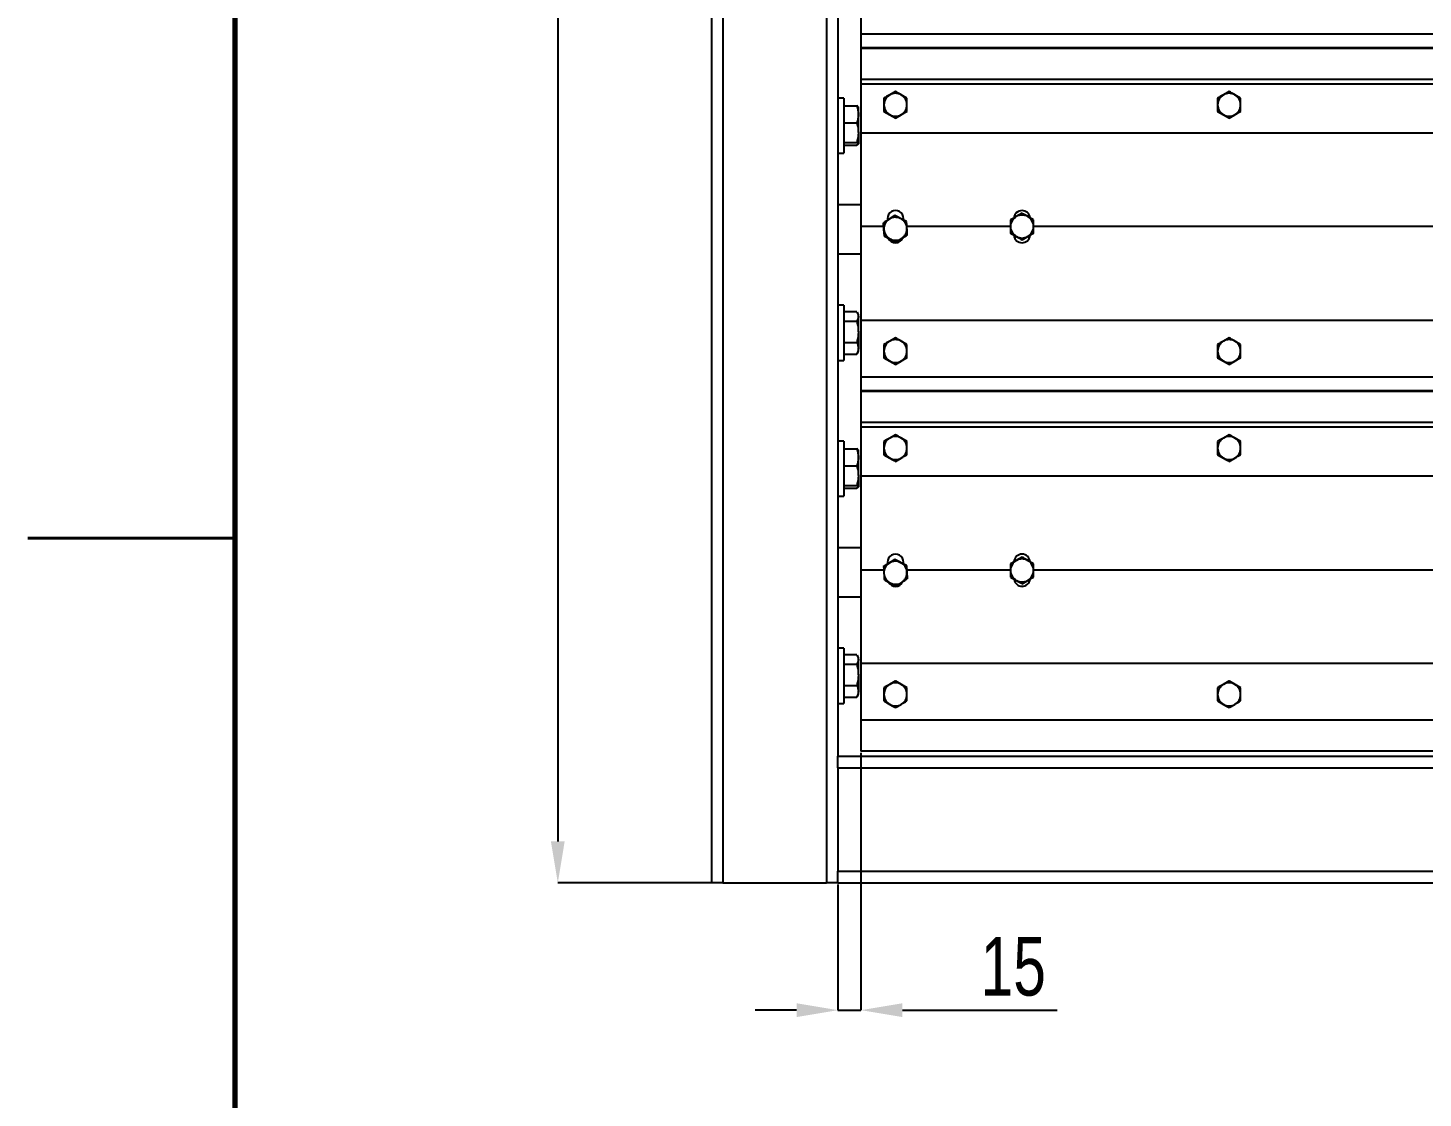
# Model space of a CAD drawing. Header units: millimetres. Extents: x -361 to 14022, y -1822 to 1455.
# Drawn here: x 3731.3 to 3781.8, y 807.1 to 845.8 of the extents above; entities that cross this region are included whole.
import ezdxf

# ---------------------------------------------------------------- set-up
doc = ezdxf.new("R2010")
doc.units = ezdxf.units.MM
doc.styles.add('SLDTEXTSTYLE0', font='TXT', dxfattribs={"width": 0.75})
doc.dimstyles.new('SLDDIMSTYLE0', dxfattribs={"dimtxt": 2.116667, "dimasz": 1.5, "dimexe": 0, "dimexo": 0.0625, "dimgap": 0.529167, "dimtad": 1, "dimdec": 1, "dimlfac": 12, "dimrnd": 1e-09, "dimzin": 4, "dimdsep": 46, "dimtxsty": 'SLDTEXTSTYLE0', "dimsah": 1, "dimcen": 0.09, "dimadec": 0, "dimazin": 1, "dimtfac": 1, "dimtdec": 1, "dimtofl": 0, "dimtmove": 0, "dimatfit": 3, "dimfxl": 1, "dimfrac": 2, "dimtolj": 1, "dimtzin": 12, "dimarcsym": 0})
doc.dimstyles.new('SLDDIMSTYLE1', dxfattribs={"dimtxt": 2.116667, "dimasz": 1.5, "dimexe": 0, "dimexo": 0.0625, "dimgap": 0.529167, "dimtad": 1, "dimdec": 1, "dimlfac": 12, "dimrnd": 1e-09, "dimzin": 4, "dimdsep": 46, "dimtxsty": 'SLDTEXTSTYLE0', "dimsah": 1, "dimcen": 0.09, "dimadec": 0, "dimazin": 1, "dimtfac": 1, "dimtdec": 1, "dimtmove": 0, "dimatfit": 0, "dimfxl": 1, "dimfrac": 2, "dimtolj": 1, "dimtzin": 12, "dimarcsym": 0})

# ---------------------------------------------------------------- blocks, each defined once
blk = doc.blocks.new('*D21')
at = {"color": 0, "linetype": 'Continuous', "lineweight": -2, "transparency": 16777216}
for p, q in [((3760.528, 949.057), (3750.446, 949.057)), ((3750.446, 947.557), (3750.446, 816.39)), ((3756.361, 814.89), (3750.446, 814.89))]:
    blk.add_line(p, q, dxfattribs=at)
at = {"color": 0, "linetype": 'Continuous', "transparency": 16777216}
for points in [[(3750.196, 947.557), (3750.696, 947.557), (3750.446, 949.057)], [(3750.196, 816.39), (3750.696, 816.39), (3750.446, 814.89)]]:
    blk.add_solid(points, dxfattribs=at)
at = {"layer": 'Defpoints', "color": 0, "linetype": 'Continuous', "transparency": 16777216}
for p in [(3760.591, 949.057), (3750.446, 814.89), (3756.424, 814.89)]:
    blk.add_point(p, dxfattribs=at)
at = {"color": 0, "linetype": 'Continuous', "lineweight": 18, "transparency": 16777216, "insert": (3747.8, 892.975), "char_height": 2.1167, "attachment_point": 2, "rotation": 90, "style": 'SLDTEXTSTYLE0'}
blk.add_mtext('\\A1;1710', dxfattribs=at)
blk = doc.blocks.new('*D23')
at = {"color": 0, "linetype": 'Continuous', "lineweight": -2, "transparency": 16777216}
for p, q in [((3761.424, 819.591), (3761.424, 810.279)), ((3760.591, 814.828), (3760.591, 810.279)), ((3759.091, 810.279), (3757.591, 810.279)), ((3760.591, 810.279), (3761.424, 810.279)), ((3762.924, 810.279), (3768.527, 810.279))]:
    blk.add_line(p, q, dxfattribs=at)
at = {"color": 0, "linetype": 'Continuous', "transparency": 16777216}
for points in [[(3759.091, 810.529), (3759.091, 810.029), (3760.591, 810.279)], [(3762.924, 810.529), (3762.924, 810.029), (3761.424, 810.279)]]:
    blk.add_solid(points, dxfattribs=at)
at = {"layer": 'Defpoints', "color": 0, "linetype": 'Continuous', "transparency": 16777216}
for p in [(3761.424, 819.654), (3760.591, 814.89), (3761.424, 810.279)]:
    blk.add_point(p, dxfattribs=at)
at = {"color": 0, "linetype": 'Continuous', "lineweight": 18, "transparency": 16777216, "insert": (3766.94, 812.924), "char_height": 2.1167, "attachment_point": 2, "style": 'SLDTEXTSTYLE0'}
blk.add_mtext('\\A1;15', dxfattribs=at)

msp = doc.modelspace()

# ---------------------------------------------------------------- linework, layer by layer
at = {"color": 7, "linetype": 'Continuous', "lineweight": 70}
msp.add_line((3738.757859, 688.859801), (3738.757859, 965.859801), dxfattribs=at)
at = {"color": 7, "linetype": 'Continuous', "lineweight": 25}
for p, q in [((3756.007188, 949.056984), (3756.007188, 814.890317)), ((3756.423854, 949.056984), (3756.423854, 814.890317)), ((3760.173854, 949.056984), (3760.173854, 814.890317)), ((3760.590521, 944.473651), (3760.590521, 819.473651)), ((3761.423854, 847.656444), (3761.423854, 845.609699)), ((3884.757188, 845.609699), (3761.423854, 845.609699)), ((3761.423854, 845.609699), (3761.423854, 845.117149)), ((3884.757188, 845.117149), (3761.423854, 845.117149)), ((3761.423854, 845.117149), (3761.423854, 845.09568)), ((3884.757188, 845.09568), (3761.423854, 845.09568)), ((3761.423854, 845.09568), (3761.423854, 843.965712)), ((3884.757188, 843.965712), (3761.423854, 843.965712)), ((3761.423854, 843.965712), (3761.423854, 843.799914)), ((3884.757188, 843.799914), (3761.423854, 843.799914)), ((3761.423854, 843.799914), (3761.423854, 842.0254)), ((3760.798854, 843.299334), (3760.590521, 843.299334)), ((3760.798854, 843.299334), (3760.798854, 841.917485)), ((3762.673854, 843.534107), (3762.465521, 843.414216)), ((3763.090521, 843.293558), (3762.882188, 843.414216)), ((3774.757188, 843.534107), (3774.548854, 843.414216)), ((3775.173854, 843.293558), (3774.965521, 843.414216)), ((3760.798854, 843.010802), (3761.272644, 843.010802)), ((3761.332188, 842.705652), (3761.332188, 842.966)), ((3762.257188, 842.812458), (3762.465521, 842.692567)), ((3762.465521, 842.689559), (3762.257188, 842.809834)), ((3763.090521, 842.809834), (3762.882188, 842.689559)), ((3774.340521, 842.812458), (3774.548854, 842.692567)), ((3774.548854, 842.689559), (3774.340521, 842.809834)), ((3775.173854, 842.809834), (3774.965521, 842.689559)), ((3760.798854, 842.400502), (3761.272644, 842.400502)), ((3761.332188, 842.044768), (3761.332188, 842.705652)), ((3762.673854, 842.569284), (3762.465521, 842.689559)), ((3762.673854, 842.571908), (3762.882188, 842.692567)), ((3762.882188, 842.689559), (3762.673854, 842.569284)), ((3762.673854, 842.569284), (3762.673854, 842.571908)), ((3774.757188, 842.569284), (3774.548854, 842.689559)), ((3774.757188, 842.571908), (3774.965521, 842.692567)), ((3774.965521, 842.689559), (3774.757188, 842.569284)), ((3774.757188, 842.569284), (3774.757188, 842.571908)), ((3760.798854, 841.917485), (3760.798854, 841.299334)), ((3761.332188, 842.044768), (3761.332188, 841.638449)), ((3884.757188, 842.0254), (3761.423854, 842.0254)), ((3761.423854, 842.0254), (3761.423854, 838.642894)), ((3760.590521, 841.299334), (3760.798854, 841.299334)), ((3760.798854, 841.689033), (3761.272644, 841.689033)), ((3760.798854, 841.587865), (3761.272644, 841.587865)), ((3761.423854, 839.436834), (3760.590521, 839.436834)), ((3762.244538, 838.777356), (3762.244538, 838.780302)), ((3762.257824, 838.537173), (3762.244538, 838.777356)), ((3762.382188, 838.93374), (3762.382188, 838.870537)), ((3762.647283, 839.043495), (3762.44591, 838.912283)), ((3763.076599, 838.826323), (3762.861941, 838.935293)), ((3762.965521, 838.882711), (3762.965521, 838.93374)), ((3767.257188, 839.127559), (3767.048854, 839.007667)), ((3767.673854, 838.887009), (3767.465521, 839.007667)), ((3762.251976, 838.642894), (3761.423854, 838.642894)), ((3761.423854, 838.642894), (3761.423854, 835.241645)), ((3762.27111, 838.29699), (3762.257824, 838.537173)), ((3762.27111, 838.29699), (3762.27111, 838.299937)), ((3762.27111, 838.299937), (3762.485768, 838.191734)), ((3762.485768, 838.188404), (3762.27111, 838.29699)), ((3762.501888, 838.18025), (3762.469994, 838.196384)), ((3762.700426, 838.079818), (3762.485768, 838.188404)), ((3762.700426, 838.082765), (3762.901799, 838.214745)), ((3762.901799, 838.211415), (3762.700426, 838.079818)), ((3763.103171, 838.343012), (3762.901799, 838.211415)), ((3766.840521, 838.642894), (3763.086766, 838.642894)), ((3763.103171, 838.343012), (3763.103171, 838.345958)), ((3766.840521, 838.405909), (3767.048854, 838.286018)), ((3767.048854, 838.282688), (3766.840521, 838.402963)), ((3767.257188, 838.162413), (3767.048854, 838.282688)), ((3767.257188, 838.165359), (3767.465521, 838.286018)), ((3767.465521, 838.282688), (3767.257188, 838.162413)), ((3767.673854, 838.402963), (3767.465521, 838.282688)), ((3789.340521, 838.642894), (3767.673854, 838.642894)), ((3762.700426, 838.079818), (3762.700426, 838.082765)), ((3767.257188, 838.162413), (3767.257188, 838.165359)), ((3760.590521, 837.661834), (3761.423854, 837.661834)), ((3760.798854, 835.799334), (3760.590521, 835.799334)), ((3760.798854, 835.799334), (3760.798854, 834.417485)), ((3760.798854, 835.568145), (3761.272644, 835.568145)), ((3760.798854, 835.217531), (3761.272644, 835.217531)), ((3761.332188, 835.466001), (3761.28421, 835.549101)), ((3761.332188, 835.392838), (3761.332188, 835.466001)), ((3761.332188, 834.833126), (3761.332188, 835.392838)), ((3884.757188, 835.241645), (3761.423854, 835.241645)), ((3761.423854, 835.241645), (3761.423854, 833.194816)), ((3761.332188, 834.833126), (3761.332188, 834.239622)), ((3760.798854, 834.44872), (3761.272644, 834.44872)), ((3760.798854, 834.417485), (3760.798854, 833.799334)), ((3761.28421, 834.049566), (3761.332188, 834.132667)), ((3761.332188, 834.132667), (3761.332188, 834.239622)), ((3762.673854, 834.617915), (3762.465521, 834.498024)), ((3763.090521, 834.377365), (3762.882188, 834.498024)), ((3774.757188, 834.617915), (3774.548854, 834.498024)), ((3775.173854, 834.377365), (3774.965521, 834.498024)), ((3760.590521, 833.799334), (3760.798854, 833.799334)), ((3760.798854, 834.030523), (3761.272644, 834.030523)), ((3761.272644, 834.030523), (3761.28267, 834.050456)), ((3762.257188, 833.896265), (3762.465521, 833.776374)), ((3762.465521, 833.773366), (3762.257188, 833.893641)), ((3762.673854, 833.653092), (3762.465521, 833.773366)), ((3762.673854, 833.655716), (3762.882188, 833.776374)), ((3762.882188, 833.773366), (3762.673854, 833.653092)), ((3762.673854, 833.653092), (3762.673854, 833.655716)), ((3763.090521, 833.893641), (3762.882188, 833.773366)), ((3774.340521, 833.896265), (3774.548854, 833.776374)), ((3774.548854, 833.773366), (3774.340521, 833.893641)), ((3774.757188, 833.653092), (3774.548854, 833.773366)), ((3774.757188, 833.655716), (3774.965521, 833.776374)), ((3774.965521, 833.773366), (3774.757188, 833.653092)), ((3774.757188, 833.653092), (3774.757188, 833.655716)), ((3775.173854, 833.893641), (3774.965521, 833.773366)), ((3884.757188, 833.194816), (3761.423854, 833.194816)), ((3761.423854, 833.194816), (3761.423854, 832.694961)), ((3884.757188, 832.694961), (3761.423854, 832.694961)), ((3761.423854, 832.694961), (3761.423854, 832.671491)), ((3884.757188, 832.671491), (3761.423854, 832.671491)), ((3761.423854, 832.671491), (3761.423854, 831.548824)), ((3884.757188, 831.548824), (3761.423854, 831.548824)), ((3761.423854, 831.548824), (3761.423854, 831.382173)), ((3884.757188, 831.382173), (3761.423854, 831.382173)), ((3761.423854, 831.382173), (3761.423854, 831.381031)), ((3884.757188, 831.381031), (3761.423854, 831.381031)), ((3761.423854, 831.381031), (3761.423854, 829.606589)), ((3762.465521, 830.99134), (3762.673854, 831.11161)), ((3762.673854, 831.10812), (3762.465521, 830.98734)), ((3762.673854, 831.11161), (3762.673854, 831.10812)), ((3762.673854, 831.11161), (3762.882188, 830.99134)), ((3774.548854, 830.99134), (3774.757188, 831.11161)), ((3774.757188, 831.10812), (3774.548854, 830.98734)), ((3774.757188, 831.11161), (3774.757188, 831.10812)), ((3774.757188, 831.11161), (3774.965521, 830.99134)), ((3760.798854, 830.882667), (3760.590521, 830.882667)), ((3760.798854, 830.882667), (3760.798854, 829.500818)), ((3760.798854, 830.594136), (3761.272644, 830.594136)), ((3762.257188, 830.87107), (3762.465521, 830.99134)), ((3762.882188, 830.99134), (3763.090521, 830.87107)), ((3763.090521, 830.86758), (3762.882188, 830.98734)), ((3774.340521, 830.87107), (3774.548854, 830.99134)), ((3774.965521, 830.99134), (3775.173854, 830.87107)), ((3775.173854, 830.86758), (3774.965521, 830.98734)), ((3761.332188, 830.288985), (3761.332188, 830.549334)), ((3761.332188, 829.628101), (3761.332188, 830.288985)), ((3762.257188, 830.3865), (3762.465521, 830.26572)), ((3762.673854, 830.14596), (3762.882188, 830.26572)), ((3774.340521, 830.3865), (3774.548854, 830.26572)), ((3774.757188, 830.14596), (3774.965521, 830.26572)), ((3760.798854, 829.983835), (3761.272644, 829.983835)), ((3761.332188, 829.628101), (3761.332188, 829.221783)), ((3884.757188, 829.606589), (3761.423854, 829.606589)), ((3761.423854, 829.606589), (3761.423854, 826.202386)), ((3760.798854, 829.500818), (3760.798854, 828.882667)), ((3760.798854, 829.272367), (3761.272644, 829.272367)), ((3760.798854, 829.171199), (3761.272644, 829.171199)), ((3760.590521, 828.882667), (3760.798854, 828.882667)), ((3761.423854, 827.020167), (3760.590521, 827.020167)), ((3762.44591, 826.466993), (3762.647283, 826.598584)), ((3762.647283, 826.594666), (3762.44591, 826.462564)), ((3762.647283, 826.598584), (3762.647283, 826.594666)), ((3762.647283, 826.598584), (3762.861941, 826.490002)), ((3766.840521, 826.442104), (3767.048854, 826.562374)), ((3767.048854, 826.562374), (3767.257188, 826.682644)), ((3767.257188, 826.678726), (3767.048854, 826.557945)), ((3767.257188, 826.682644), (3767.257188, 826.678726)), ((3767.257188, 826.682644), (3767.465521, 826.562374)), ((3767.465521, 826.562374), (3767.673854, 826.442104)), ((3767.673854, 826.438186), (3767.465521, 826.557945)), ((3762.251661, 826.202386), (3761.423854, 826.202386)), ((3761.423854, 826.202386), (3761.423854, 822.823111)), ((3762.244538, 826.335401), (3762.44591, 826.466993)), ((3762.244538, 826.335401), (3762.244538, 826.331483)), ((3762.382188, 826.495097), (3762.382188, 826.425352)), ((3762.843322, 826.499421), (3762.8801, 826.480817)), ((3762.861941, 826.490002), (3763.076599, 826.381421)), ((3763.076599, 826.377503), (3762.861941, 826.485574)), ((3762.965521, 826.437608), (3762.965521, 826.495097)), ((3763.076599, 826.381421), (3763.076599, 826.377503)), ((3763.076599, 826.381421), (3763.089885, 826.141248)), ((3766.840521, 826.202386), (3763.086503, 826.202386)), ((3763.08957, 826.146938), (3763.090297, 826.13246)), ((3763.089885, 826.141248), (3763.103171, 825.901075)), ((3789.340521, 826.202386), (3767.673854, 826.202386)), ((3762.27111, 825.851137), (3762.485768, 825.742046)), ((3762.700426, 825.633974), (3762.901799, 825.765055)), ((3763.103171, 825.901075), (3763.103171, 825.897157)), ((3766.840521, 825.957106), (3767.048854, 825.836325)), ((3767.257188, 825.716566), (3767.465521, 825.836325)), ((3760.590521, 825.245167), (3761.423854, 825.245167)), ((3760.798854, 823.382667), (3760.590521, 823.382667)), ((3760.798854, 823.382667), (3760.798854, 822.000818)), ((3760.798854, 823.151478), (3761.272644, 823.151478)), ((3761.332188, 823.049334), (3761.28421, 823.132435)), ((3761.332188, 822.976171), (3761.332188, 823.049334)), ((3760.798854, 822.800864), (3761.272644, 822.800864)), ((3761.332188, 822.416459), (3761.332188, 822.976171)), ((3884.757188, 822.823111), (3761.423854, 822.823111)), ((3761.423854, 822.823111), (3761.423854, 820.776366)), ((3760.798854, 822.032054), (3761.272644, 822.032054)), ((3761.332188, 822.416459), (3761.332188, 821.822955)), ((3762.257188, 821.955242), (3762.465521, 822.075512)), ((3762.465521, 822.075512), (3762.673854, 822.195782)), ((3762.673854, 822.192292), (3762.465521, 822.071511)), ((3762.673854, 822.195782), (3762.673854, 822.192292)), ((3762.673854, 822.195782), (3762.882188, 822.075512)), ((3762.882188, 822.075512), (3763.090521, 821.955242)), ((3763.090521, 821.951752), (3762.882188, 822.071511)), ((3774.340521, 821.955242), (3774.548854, 822.075512)), ((3774.548854, 822.075512), (3774.757188, 822.195782)), ((3774.757188, 822.192292), (3774.548854, 822.071511)), ((3774.757188, 822.195782), (3774.757188, 822.192292)), ((3774.757188, 822.195782), (3774.965521, 822.075512)), ((3774.965521, 822.075512), (3775.173854, 821.955242)), ((3775.173854, 821.951752), (3774.965521, 822.071511)), ((3760.798854, 822.000818), (3760.798854, 821.382667)), ((3760.798854, 821.613856), (3761.272644, 821.613856)), ((3761.272644, 821.613856), (3761.28267, 821.633789)), ((3761.28421, 821.6329), (3761.332188, 821.716001)), ((3761.332188, 821.716001), (3761.332188, 821.822955)), ((3760.590521, 821.382667), (3760.798854, 821.382667)), ((3762.257188, 821.470672), (3762.465521, 821.349892)), ((3762.673854, 821.230132), (3762.882188, 821.349892)), ((3774.340521, 821.470672), (3774.548854, 821.349892)), ((3774.757188, 821.230132), (3774.965521, 821.349892)), ((3884.757188, 820.776366), (3761.423854, 820.776366)), ((3761.423854, 820.776366), (3761.423854, 819.653699)), ((3884.757188, 819.653699), (3761.423854, 819.653699)), ((3760.590521, 819.473651), (3885.590521, 819.473651)), ((3760.590521, 819.056984), (3760.590521, 819.473651)), ((3760.590521, 819.056984), (3760.590521, 815.306984)), ((3760.590521, 819.056984), (3885.590521, 819.056984)), ((3760.590521, 815.306984), (3885.590521, 815.306984)), ((3760.590521, 814.890317), (3760.590521, 815.306984)), ((3756.423854, 814.890317), (3756.007188, 814.890317)), ((3756.423854, 814.890317), (3760.173854, 814.890317)), ((3760.590521, 814.890317), (3760.173854, 814.890317)), ((3760.590521, 814.890317), (3885.590521, 814.890317))]:
    msp.add_line(p, q, dxfattribs=at)
at = {"color": 7, "linetype": 'Continuous', "lineweight": 35}
for p, q in [((3731.257859, 827.359801), (3738.757859, 827.359801)), ((3738.757859, 827.359801), (3731.257859, 827.359801))]:
    msp.add_line(p, q, dxfattribs=at)
at = {"color": 7, "linetype": 'Continuous', "lineweight": 25}
for centre, radius, start, end in [((3762.673828, 843.053387), 0.416641, 119.9979362, 179.999425), ((3762.673854, 843.053351), 0.416685, 60.0014888, 119.9985112), ((3762.67388, 843.053387), 0.416641, 0.000575, 60.0020638), ((3774.757162, 843.053387), 0.416641, 119.9979362, 179.999425), ((3774.757188, 843.053351), 0.416685, 60.0014888, 119.9985112), ((3774.757214, 843.053387), 0.416641, 0.000575, 60.0020638), ((3762.673828, 843.053396), 0.416641, 180.000575, 240.0020638), ((3762.67388, 843.053396), 0.416641, 299.9979362, 359.999425), ((3774.757162, 843.053396), 0.416641, 180.000575, 240.0020638), ((3774.757214, 843.053396), 0.416641, 299.9979362, 359.999425), ((3762.673854, 843.053432), 0.416685, 240.0014888, 299.9985112), ((3774.757188, 843.053432), 0.416685, 240.0014888, 299.9985112), ((3762.673826, 838.563511), 0.416638, 123.1638654, 183.1656296), ((3762.673855, 838.563473), 0.416685, 63.1672866, 123.1643271), ((3762.673878, 838.563508), 0.416644, 3.1667725, 63.1679678), ((3767.257162, 838.646839), 0.416641, 119.9979362, 179.999425), ((3767.257188, 838.646802), 0.416685, 60.0014888, 119.9985112), ((3767.257214, 838.646839), 0.416641, 0.000575, 60.0020638), ((3762.673831, 838.56352), 0.416644, 183.1667725, 243.1679678), ((3762.673854, 838.563555), 0.416685, 243.1672866, 303.1643271), ((3762.673883, 838.563517), 0.416638, 303.1638654, 3.1656296), ((3767.257162, 838.646847), 0.416641, 180.000575, 240.0020638), ((3767.257188, 838.646884), 0.416685, 240.0014888, 299.9985112), ((3767.257214, 838.646847), 0.416641, 299.9979362, 359.999425), ((3762.673828, 834.137195), 0.416641, 119.9979362, 179.999425), ((3762.673828, 834.137203), 0.416641, 180.000575, 240.0020638), ((3762.673854, 834.137158), 0.416685, 60.0014888, 119.9985112), ((3762.67388, 834.137195), 0.416641, 0.000575, 60.0020638), ((3762.67388, 834.137203), 0.416641, 299.9979362, 359.999425), ((3774.757162, 834.137195), 0.416641, 119.9979362, 179.999425), ((3774.757162, 834.137203), 0.416641, 180.000575, 240.0020638), ((3774.757188, 834.137158), 0.416685, 60.0014888, 119.9985112), ((3774.757214, 834.137195), 0.416641, 0.000575, 60.0020638), ((3774.757214, 834.137203), 0.416641, 299.9979362, 359.999425), ((3762.673854, 834.13724), 0.416685, 240.0014888, 299.9985112), ((3774.757188, 834.13724), 0.416685, 240.0014888, 299.9985112), ((3762.673808, 830.626522), 0.416621, 119.9963499, 179.9989831), ((3762.673808, 830.626537), 0.416621, 180.0010169, 240.0036501), ((3762.673854, 830.626457), 0.4167, 60.0026331, 119.9973669), ((3762.6739, 830.626522), 0.416621, 0.0010169, 60.0036501), ((3762.6739, 830.626537), 0.416621, 299.9963499, 359.9989831), ((3774.757142, 830.626522), 0.416621, 119.9963499, 179.9989831), ((3774.757142, 830.626537), 0.416621, 180.0010169, 240.0036501), ((3774.757188, 830.626457), 0.4167, 60.0026331, 119.9973669), ((3774.757234, 830.626522), 0.416621, 0.0010169, 60.0036501), ((3774.757234, 830.626537), 0.416621, 299.9963499, 359.9989831), ((3762.673854, 830.626602), 0.4167, 240.0026331, 299.9973669), ((3774.757188, 830.626602), 0.4167, 240.0026331, 299.9973669), ((3767.257142, 826.197128), 0.416621, 119.9963499, 179.9989831), ((3767.257188, 826.197063), 0.4167, 60.0026331, 119.9973669), ((3767.257234, 826.197128), 0.416621, 0.0010169, 60.0036501), ((3762.673804, 826.113805), 0.416616, 123.1622441, 183.1653642), ((3762.673813, 826.11382), 0.416626, 183.1673857, 243.1694997), ((3762.673855, 826.113738), 0.4167, 63.1682947, 123.1630606), ((3762.673896, 826.1138), 0.416626, 3.1673857, 63.1694997), ((3762.673905, 826.113815), 0.416616, 303.1622441, 3.1653642), ((3767.257142, 826.197143), 0.416621, 180.0010169, 240.0036501), ((3767.257234, 826.197143), 0.416621, 299.9963499, 359.9989831), ((3762.673854, 826.113882), 0.4167, 243.1682947, 303.1630606), ((3767.257188, 826.197207), 0.4167, 240.0026331, 299.9973669), ((3762.673808, 821.710694), 0.416621, 119.9963499, 179.9989831), ((3762.673854, 821.710629), 0.4167, 60.0026331, 119.9973669), ((3762.6739, 821.710694), 0.416621, 0.0010169, 60.0036501), ((3774.757142, 821.710694), 0.416621, 119.9963499, 179.9989831), ((3774.757188, 821.710629), 0.4167, 60.0026331, 119.9973669), ((3774.757234, 821.710694), 0.416621, 0.0010169, 60.0036501), ((3762.673808, 821.710709), 0.416621, 180.0010169, 240.0036501), ((3762.6739, 821.710709), 0.416621, 299.9963499, 359.9989831), ((3774.757142, 821.710709), 0.416621, 180.0010169, 240.0036501), ((3774.757234, 821.710709), 0.416621, 299.9963499, 359.9989831), ((3762.673854, 821.710774), 0.4167, 240.0026331, 299.9973669), ((3774.757188, 821.710774), 0.4167, 240.0026331, 299.9973669)]:
    msp.add_arc(centre, radius, start, end, dxfattribs=at)
for centre, major_axis, ratio, start_param, end_param in [((3762.673854, 838.93374), (0.291667, 0), 0.99718384, 0, 3.141592654), ((3762.673854, 838.93285), (0.291667, 0), 0.99718384, 0, 3.141592654), ((3767.257188, 838.93374), (0.291667, 0), 0.99718384, 0.110352693, 3.031165251), ((3767.257188, 838.93285), (0.291667, 0), 0.99718384, 0.118638052, 3.016266016), ((3762.673854, 838.350437), (0, 0.292457), 0.997297519, 2.006449, 4.339033735), ((3767.257188, 838.350437), (0, 0.292457), 0.997297519, 1.661942564, 4.621242745), ((3762.673854, 826.495097), (0, 0.292711), 0.99643242, 4.71238898, 7.853981634), ((3767.257188, 826.495097), (0, 0.292711), 0.99643242, 4.779209725, 7.787160889), ((3762.673854, 825.911818), (0.291667, 0), 0.996231549, 3.634277167, 5.819459533), ((3762.673854, 825.913002), (0.291667, 0), 0.996231549, 3.63925392, 5.81423334), ((3767.257188, 825.911818), (0.291667, 0), 0.996231549, 3.25862292, 6.166055172), ((3767.257188, 825.913002), (0.291667, 0), 0.996231549, 3.263717215, 6.160960586)]:
    msp.add_ellipse(centre, major_axis=major_axis, ratio=ratio, start_param=start_param, end_param=end_param, dxfattribs=at)
for points, knots in [([(3762.465521, 843.414216), (3762.460582, 843.411365), (3762.390231, 843.370744), (3762.321289, 843.330747), (3762.257188, 843.293558)], [0, 0, 0, 0, 0.070200577, 1, 1, 1, 1]), ([(3762.257188, 843.293558), (3762.257188, 843.23277), (3762.257188, 843.153635), (3762.257188, 843.072259), (3762.257188, 843.053392)], [0, 0, 0, 0, 0.7681507272, 1, 1, 1, 1]), ([(3762.882188, 843.414216), (3762.877249, 843.417067), (3762.806897, 843.457677), (3762.737956, 843.497282), (3762.673854, 843.534107)], [0, 0, 0, 0, 0.070200577, 1, 1, 1, 1]), ([(3763.090521, 843.053392), (3763.090521, 843.072259), (3763.090521, 843.153635), (3763.090521, 843.23277), (3763.090521, 843.293558)], [0, 0, 0, 0, 0.231849273, 1, 1, 1, 1]), ([(3774.548854, 843.414216), (3774.543916, 843.411365), (3774.473564, 843.370744), (3774.404623, 843.330747), (3774.340521, 843.293558)], [0, 0, 0, 0, 0.0702005767, 1, 1, 1, 1]), ([(3774.340521, 843.293558), (3774.340521, 843.23277), (3774.340521, 843.153635), (3774.340521, 843.072259), (3774.340521, 843.053392)], [0, 0, 0, 0, 0.7681507272, 1, 1, 1, 1]), ([(3774.965521, 843.414216), (3774.960582, 843.417067), (3774.890231, 843.457677), (3774.821289, 843.497282), (3774.757188, 843.534107)], [0, 0, 0, 0, 0.070200577, 1, 1, 1, 1]), ([(3775.173854, 843.053392), (3775.173854, 843.072259), (3775.173854, 843.153635), (3775.173854, 843.23277), (3775.173854, 843.293558)], [0, 0, 0, 0, 0.231849273, 1, 1, 1, 1]), ([(3761.272644, 843.010802), (3761.289286, 842.961245), (3761.322876, 842.86122), (3761.329065, 842.757821), (3761.332188, 842.705652)], [0, 0, 0, 0, 0.495457963, 1, 1, 1, 1]), ([(3761.332188, 842.960218), (3761.332117, 842.961417), (3761.331578, 842.970497), (3761.318574, 842.987617), (3761.288047, 843.003027), (3761.272644, 843.010802)], [0, 0, 0, 0, 0.070085768, 0.530782234, 1, 1, 1, 1]), ([(3762.257188, 843.053392), (3762.257188, 842.989086), (3762.257188, 842.907584), (3762.257188, 842.829032), (3762.257188, 842.812458)], [0, 0, 0, 0, 0.7889992378, 1, 1, 1, 1]), ([(3762.882188, 842.692567), (3762.887127, 842.695418), (3762.957478, 842.736028), (3763.02642, 842.775633), (3763.090521, 842.812458)], [0, 0, 0, 0, 0.070200577, 1, 1, 1, 1]), ([(3763.090521, 842.812458), (3763.090521, 842.829032), (3763.090521, 842.907584), (3763.090521, 842.989086), (3763.090521, 843.053392)], [0, 0, 0, 0, 0.211000762, 1, 1, 1, 1]), ([(3774.340521, 843.053392), (3774.340521, 842.989086), (3774.340521, 842.907584), (3774.340521, 842.829032), (3774.340521, 842.812458)], [0, 0, 0, 0, 0.7889992378, 1, 1, 1, 1]), ([(3774.965521, 842.692567), (3774.97046, 842.695418), (3775.040812, 842.736028), (3775.109753, 842.775633), (3775.173854, 842.812458)], [0, 0, 0, 0, 0.070200577, 1, 1, 1, 1]), ([(3775.173854, 842.812458), (3775.173854, 842.829032), (3775.173854, 842.907584), (3775.173854, 842.989086), (3775.173854, 843.053392)], [0, 0, 0, 0, 0.211000762, 1, 1, 1, 1]), ([(3761.332188, 842.705652), (3761.332117, 842.698419), (3761.331578, 842.643645), (3761.318574, 842.540369), (3761.288047, 842.447408), (3761.272644, 842.400502)], [0, 0, 0, 0, 0.070085768, 0.530782234, 1, 1, 1, 1]), ([(3761.272644, 842.400502), (3761.279291, 842.378656), (3761.314516, 842.262885), (3761.324273, 842.142465), (3761.332188, 842.044768)], [0, 0, 0, 0, 0.188696452, 1, 1, 1, 1]), ([(3762.465521, 842.692567), (3762.47046, 842.689715), (3762.540812, 842.649094), (3762.609753, 842.609097), (3762.673854, 842.571908)], [0, 0, 0, 0, 0.0702005767, 1, 1, 1, 1]), ([(3774.548854, 842.692567), (3774.553793, 842.689715), (3774.624145, 842.649094), (3774.693086, 842.609097), (3774.757188, 842.571908)], [0, 0, 0, 0, 0.070200577, 1, 1, 1, 1]), ([(3761.332188, 842.044768), (3761.331626, 842.018968), (3761.329008, 841.898619), (3761.297442, 841.781245), (3761.272644, 841.689033)], [0, 0, 0, 0, 0.214377504, 1, 1, 1, 1]), ([(3761.272644, 841.689033), (3761.289286, 841.680818), (3761.322876, 841.664238), (3761.329065, 841.647097), (3761.332188, 841.638449)], [0, 0, 0, 0, 0.495457963, 1, 1, 1, 1]), ([(3761.332188, 841.638449), (3761.332117, 841.637251), (3761.331578, 841.628171), (3761.318574, 841.611051), (3761.288047, 841.595641), (3761.272644, 841.587865)], [0, 0, 0, 0, 0.070085768, 0.530782234, 1, 1, 1, 1]), ([(3762.44591, 838.912283), (3762.441136, 838.909163), (3762.373135, 838.864718), (3762.306498, 838.820975), (3762.244538, 838.780302)], [0, 0, 0, 0, 0.0702005767, 1, 1, 1, 1]), ([(3762.244538, 838.780302), (3762.247904, 838.719608), (3762.252286, 838.640594), (3762.256781, 838.559341), (3762.257824, 838.540503)], [0, 0, 0, 0, 0.768150728, 1, 1, 1, 1]), ([(3762.861941, 838.935293), (3762.856852, 838.937867), (3762.784365, 838.97453), (3762.71333, 839.010267), (3762.647283, 839.043495)], [0, 0, 0, 0, 0.070200577, 1, 1, 1, 1]), ([(3763.089885, 838.586525), (3763.088843, 838.605363), (3763.084347, 838.686615), (3763.079965, 838.765629), (3763.076599, 838.826323)], [0, 0, 0, 0, 0.231849273, 1, 1, 1, 1]), ([(3767.048854, 839.007667), (3767.043916, 839.004816), (3766.973564, 838.964195), (3766.904623, 838.924198), (3766.840521, 838.887009)], [0, 0, 0, 0, 0.070200577, 1, 1, 1, 1]), ([(3766.840521, 838.887009), (3766.840521, 838.826221), (3766.840521, 838.747087), (3766.840521, 838.66571), (3766.840521, 838.646843)], [0, 0, 0, 0, 0.7681507276, 1, 1, 1, 1]), ([(3767.465521, 839.007667), (3767.460582, 839.010518), (3767.390231, 839.051128), (3767.321289, 839.090734), (3767.257188, 839.127559)], [0, 0, 0, 0, 0.070200577, 1, 1, 1, 1]), ([(3767.673854, 838.646843), (3767.673854, 838.66571), (3767.673854, 838.747087), (3767.673854, 838.826221), (3767.673854, 838.887009)], [0, 0, 0, 0, 0.231849273, 1, 1, 1, 1]), ([(3762.257824, 838.540503), (3762.261373, 838.476296), (3762.265871, 838.394918), (3762.270197, 838.316486), (3762.27111, 838.299937)], [0, 0, 0, 0, 0.788999238, 1, 1, 1, 1]), ([(3762.485768, 838.191734), (3762.490857, 838.18916), (3762.563344, 838.152486), (3762.634379, 838.116357), (3762.700426, 838.082765)], [0, 0, 0, 0, 0.070200577, 1, 1, 1, 1]), ([(3762.901799, 838.214745), (3762.906572, 838.217864), (3762.974574, 838.262298), (3763.041211, 838.30565), (3763.103171, 838.345958)], [0, 0, 0, 0, 0.070200577, 1, 1, 1, 1]), ([(3763.103171, 838.345958), (3763.102258, 838.362507), (3763.097932, 838.44094), (3763.093434, 838.522317), (3763.089885, 838.586525)], [0, 0, 0, 0, 0.211000762, 1, 1, 1, 1]), ([(3766.840521, 838.646843), (3766.840521, 838.582538), (3766.840521, 838.501035), (3766.840521, 838.422484), (3766.840521, 838.405909)], [0, 0, 0, 0, 0.7889992377, 1, 1, 1, 1]), ([(3767.048854, 838.286018), (3767.053793, 838.283166), (3767.124145, 838.242546), (3767.193086, 838.202549), (3767.257188, 838.165359)], [0, 0, 0, 0, 0.070200577, 1, 1, 1, 1]), ([(3767.465521, 838.286018), (3767.47046, 838.288869), (3767.540812, 838.329479), (3767.609753, 838.369084), (3767.673854, 838.405909)], [0, 0, 0, 0, 0.070200577, 1, 1, 1, 1]), ([(3767.673854, 838.405909), (3767.673854, 838.422484), (3767.673854, 838.501035), (3767.673854, 838.582538), (3767.673854, 838.646843)], [0, 0, 0, 0, 0.211000762, 1, 1, 1, 1]), ([(3761.332188, 835.392838), (3761.332117, 835.388683), (3761.331578, 835.357215), (3761.318574, 835.297884), (3761.288047, 835.244478), (3761.272644, 835.217531)], [0, 0, 0, 0, 0.070085768, 0.530782234, 1, 1, 1, 1]), ([(3761.272644, 835.217531), (3761.279291, 835.193925), (3761.314516, 835.068823), (3761.324273, 834.938697), (3761.332188, 834.833126)], [0, 0, 0, 0, 0.188696452, 1, 1, 1, 1]), ([(3761.28267, 835.548212), (3761.295222, 835.526333), (3761.32442, 835.475439), (3761.329367, 835.42283), (3761.332188, 835.392838)], [0, 0, 0, 0, 0.429905961, 1, 1, 1, 1]), ([(3761.332188, 834.833126), (3761.331626, 834.805246), (3761.329008, 834.675197), (3761.297442, 834.548364), (3761.272644, 834.44872)], [0, 0, 0, 0, 0.214377504, 1, 1, 1, 1]), ([(3761.272644, 834.44872), (3761.289286, 834.414762), (3761.322876, 834.346222), (3761.329065, 834.27537), (3761.332188, 834.239622)], [0, 0, 0, 0, 0.495457963, 1, 1, 1, 1]), ([(3761.332188, 834.239622), (3761.332117, 834.234666), (3761.331578, 834.197132), (3761.318574, 834.126364), (3761.288047, 834.062665), (3761.272644, 834.030523)], [0, 0, 0, 0, 0.070085768, 0.530782234, 1, 1, 1, 1]), ([(3762.465521, 834.498024), (3762.460582, 834.495172), (3762.390231, 834.454551), (3762.321289, 834.414554), (3762.257188, 834.377365)], [0, 0, 0, 0, 0.0702005767, 1, 1, 1, 1]), ([(3762.257188, 834.377365), (3762.257188, 834.316578), (3762.257188, 834.237443), (3762.257188, 834.156066), (3762.257188, 834.137199)], [0, 0, 0, 0, 0.768150727, 1, 1, 1, 1]), ([(3762.257188, 834.137199), (3762.257188, 834.072894), (3762.257188, 833.991392), (3762.257188, 833.91284), (3762.257188, 833.896265)], [0, 0, 0, 0, 0.7889992378, 1, 1, 1, 1]), ([(3762.882188, 834.498024), (3762.877249, 834.500875), (3762.806897, 834.541485), (3762.737956, 834.58109), (3762.673854, 834.617915)], [0, 0, 0, 0, 0.070200577, 1, 1, 1, 1]), ([(3763.090521, 834.137199), (3763.090521, 834.156066), (3763.090521, 834.237443), (3763.090521, 834.316578), (3763.090521, 834.377365)], [0, 0, 0, 0, 0.231849273, 1, 1, 1, 1]), ([(3763.090521, 833.896265), (3763.090521, 833.91284), (3763.090521, 833.991392), (3763.090521, 834.072894), (3763.090521, 834.137199)], [0, 0, 0, 0, 0.211000762, 1, 1, 1, 1]), ([(3774.548854, 834.498024), (3774.543916, 834.495172), (3774.473564, 834.454551), (3774.404623, 834.414554), (3774.340521, 834.377365)], [0, 0, 0, 0, 0.070200577, 1, 1, 1, 1]), ([(3774.340521, 834.377365), (3774.340521, 834.316578), (3774.340521, 834.237443), (3774.340521, 834.156066), (3774.340521, 834.137199)], [0, 0, 0, 0, 0.768150727, 1, 1, 1, 1]), ([(3774.340521, 834.137199), (3774.340521, 834.072894), (3774.340521, 833.991392), (3774.340521, 833.91284), (3774.340521, 833.896265)], [0, 0, 0, 0, 0.7889992378, 1, 1, 1, 1]), ([(3774.965521, 834.498024), (3774.960582, 834.500875), (3774.890231, 834.541485), (3774.821289, 834.58109), (3774.757188, 834.617915)], [0, 0, 0, 0, 0.070200577, 1, 1, 1, 1]), ([(3775.173854, 834.137199), (3775.173854, 834.156066), (3775.173854, 834.237443), (3775.173854, 834.316578), (3775.173854, 834.377365)], [0, 0, 0, 0, 0.231849273, 1, 1, 1, 1]), ([(3775.173854, 833.896265), (3775.173854, 833.91284), (3775.173854, 833.991392), (3775.173854, 834.072894), (3775.173854, 834.137199)], [0, 0, 0, 0, 0.211000762, 1, 1, 1, 1]), ([(3762.465521, 833.776374), (3762.47046, 833.773523), (3762.540812, 833.732902), (3762.609753, 833.692905), (3762.673854, 833.655716)], [0, 0, 0, 0, 0.070200577, 1, 1, 1, 1]), ([(3762.882188, 833.776374), (3762.887127, 833.779225), (3762.957478, 833.819835), (3763.02642, 833.85944), (3763.090521, 833.896265)], [0, 0, 0, 0, 0.070200577, 1, 1, 1, 1]), ([(3774.548854, 833.776374), (3774.553793, 833.773523), (3774.624145, 833.732902), (3774.693086, 833.692905), (3774.757188, 833.655716)], [0, 0, 0, 0, 0.070200577, 1, 1, 1, 1]), ([(3774.965521, 833.776374), (3774.97046, 833.779225), (3775.040812, 833.819835), (3775.109753, 833.85944), (3775.173854, 833.896265)], [0, 0, 0, 0, 0.070200577, 1, 1, 1, 1]), ([(3762.882188, 830.98734), (3762.877249, 830.990191), (3762.806897, 831.030812), (3762.737956, 831.070872), (3762.673854, 831.10812)], [0, 0, 0, 0, 0.070200577, 1, 1, 1, 1]), ([(3774.965521, 830.98734), (3774.960582, 830.990191), (3774.890231, 831.030812), (3774.821289, 831.070872), (3774.757188, 831.10812)], [0, 0, 0, 0, 0.070200577, 1, 1, 1, 1]), ([(3761.272644, 830.594136), (3761.289286, 830.544578), (3761.322876, 830.444554), (3761.329065, 830.341155), (3761.332188, 830.288985)], [0, 0, 0, 0, 0.495457963, 1, 1, 1, 1]), ([(3761.332188, 830.543552), (3761.332117, 830.544751), (3761.331578, 830.55383), (3761.318574, 830.57095), (3761.288047, 830.58636), (3761.272644, 830.594136)], [0, 0, 0, 0, 0.070085768, 0.530782234, 1, 1, 1, 1]), ([(3762.465521, 830.98734), (3762.460582, 830.984489), (3762.390231, 830.943882), (3762.321289, 830.904343), (3762.257188, 830.86758)], [0, 0, 0, 0, 0.070200577, 1, 1, 1, 1]), ([(3762.257188, 830.86758), (3762.257188, 830.806429), (3762.257188, 830.726822), (3762.257188, 830.645406), (3762.257188, 830.62653)], [0, 0, 0, 0, 0.768150727, 1, 1, 1, 1]), ([(3762.257188, 830.62653), (3762.257188, 830.56234), (3762.257188, 830.480984), (3762.257188, 830.402962), (3762.257188, 830.3865)], [0, 0, 0, 0, 0.788999238, 1, 1, 1, 1]), ([(3763.090521, 830.62653), (3763.090521, 830.645406), (3763.090521, 830.726822), (3763.090521, 830.806429), (3763.090521, 830.86758)], [0, 0, 0, 0, 0.231849273, 1, 1, 1, 1]), ([(3763.090521, 830.3865), (3763.090521, 830.402962), (3763.090521, 830.480984), (3763.090521, 830.56234), (3763.090521, 830.62653)], [0, 0, 0, 0, 0.2110007622, 1, 1, 1, 1]), ([(3774.548854, 830.98734), (3774.543916, 830.984489), (3774.473564, 830.943882), (3774.404623, 830.904343), (3774.340521, 830.86758)], [0, 0, 0, 0, 0.070200577, 1, 1, 1, 1]), ([(3774.340521, 830.86758), (3774.340521, 830.806429), (3774.340521, 830.726822), (3774.340521, 830.645406), (3774.340521, 830.62653)], [0, 0, 0, 0, 0.768150727, 1, 1, 1, 1]), ([(3774.340521, 830.62653), (3774.340521, 830.56234), (3774.340521, 830.480984), (3774.340521, 830.402962), (3774.340521, 830.3865)], [0, 0, 0, 0, 0.788999238, 1, 1, 1, 1]), ([(3775.173854, 830.62653), (3775.173854, 830.645406), (3775.173854, 830.726822), (3775.173854, 830.806429), (3775.173854, 830.86758)], [0, 0, 0, 0, 0.231849273, 1, 1, 1, 1]), ([(3775.173854, 830.3865), (3775.173854, 830.402962), (3775.173854, 830.480984), (3775.173854, 830.56234), (3775.173854, 830.62653)], [0, 0, 0, 0, 0.2110007622, 1, 1, 1, 1]), ([(3761.332188, 830.288985), (3761.332117, 830.281753), (3761.331578, 830.226978), (3761.318574, 830.123702), (3761.288047, 830.030741), (3761.272644, 829.983835)], [0, 0, 0, 0, 0.070085768, 0.530782234, 1, 1, 1, 1]), ([(3762.465521, 830.26572), (3762.47046, 830.262869), (3762.540812, 830.222262), (3762.609753, 830.182723), (3762.673854, 830.14596)], [0, 0, 0, 0, 0.070200577, 1, 1, 1, 1]), ([(3762.882188, 830.26572), (3762.887127, 830.268571), (3762.957478, 830.309192), (3763.02642, 830.349252), (3763.090521, 830.3865)], [0, 0, 0, 0, 0.0702005767, 1, 1, 1, 1]), ([(3774.548854, 830.26572), (3774.553793, 830.262869), (3774.624145, 830.222262), (3774.693086, 830.182723), (3774.757188, 830.14596)], [0, 0, 0, 0, 0.070200577, 1, 1, 1, 1]), ([(3774.965521, 830.26572), (3774.97046, 830.268571), (3775.040812, 830.309192), (3775.109753, 830.349252), (3775.173854, 830.3865)], [0, 0, 0, 0, 0.070200577, 1, 1, 1, 1]), ([(3761.272644, 829.983835), (3761.279291, 829.96199), (3761.314516, 829.846219), (3761.324273, 829.725798), (3761.332188, 829.628101)], [0, 0, 0, 0, 0.188696452, 1, 1, 1, 1]), ([(3761.332188, 829.628101), (3761.331626, 829.602301), (3761.329008, 829.481952), (3761.297442, 829.364578), (3761.272644, 829.272367)], [0, 0, 0, 0, 0.214377504, 1, 1, 1, 1]), ([(3761.272644, 829.272367), (3761.289286, 829.264152), (3761.322876, 829.247571), (3761.329065, 829.230431), (3761.332188, 829.221783)], [0, 0, 0, 0, 0.495457963, 1, 1, 1, 1]), ([(3761.332188, 829.221783), (3761.332117, 829.220584), (3761.331578, 829.211504), (3761.318574, 829.194384), (3761.288047, 829.178974), (3761.272644, 829.171199)], [0, 0, 0, 0, 0.070085768, 0.530782234, 1, 1, 1, 1]), ([(3762.861941, 826.485574), (3762.856852, 826.488148), (3762.784365, 826.524822), (3762.71333, 826.561014), (3762.647283, 826.594666)], [0, 0, 0, 0, 0.070200577, 1, 1, 1, 1]), ([(3767.048854, 826.557945), (3767.043916, 826.555095), (3766.973564, 826.514488), (3766.904623, 826.474949), (3766.840521, 826.438186)], [0, 0, 0, 0, 0.0702005767, 1, 1, 1, 1]), ([(3767.465521, 826.557945), (3767.460582, 826.560797), (3767.390231, 826.601418), (3767.321289, 826.641478), (3767.257188, 826.678726)], [0, 0, 0, 0, 0.0702005767, 1, 1, 1, 1]), ([(3762.44591, 826.462564), (3762.441136, 826.459445), (3762.373135, 826.415016), (3762.306498, 826.37173), (3762.244538, 826.331483)], [0, 0, 0, 0, 0.070200577, 1, 1, 1, 1]), ([(3762.244538, 826.331483), (3762.247904, 826.270426), (3762.252286, 826.190939), (3762.256781, 826.109647), (3762.257824, 826.0908)], [0, 0, 0, 0, 0.768150728, 1, 1, 1, 1]), ([(3762.257824, 826.0908), (3762.261373, 826.026708), (3762.265871, 825.945476), (3762.270197, 825.867575), (3762.27111, 825.851137)], [0, 0, 0, 0, 0.788999238, 1, 1, 1, 1]), ([(3763.089885, 826.136819), (3763.088843, 826.155667), (3763.084347, 826.236959), (3763.079965, 826.316445), (3763.076599, 826.377503)], [0, 0, 0, 0, 0.231849273, 1, 1, 1, 1]), ([(3763.103171, 825.897157), (3763.102258, 825.913594), (3763.097932, 825.991496), (3763.093434, 826.072728), (3763.089885, 826.136819)], [0, 0, 0, 0, 0.211000762, 1, 1, 1, 1]), ([(3766.840521, 826.438186), (3766.840521, 826.377035), (3766.840521, 826.297427), (3766.840521, 826.216011), (3766.840521, 826.197135)], [0, 0, 0, 0, 0.768150728, 1, 1, 1, 1]), ([(3766.840521, 826.197135), (3766.840521, 826.132945), (3766.840521, 826.051589), (3766.840521, 825.973568), (3766.840521, 825.957106)], [0, 0, 0, 0, 0.788999238, 1, 1, 1, 1]), ([(3767.673854, 826.197135), (3767.673854, 826.216011), (3767.673854, 826.297427), (3767.673854, 826.377035), (3767.673854, 826.438186)], [0, 0, 0, 0, 0.2318492728, 1, 1, 1, 1]), ([(3767.673854, 825.957106), (3767.673854, 825.973568), (3767.673854, 826.051589), (3767.673854, 826.132945), (3767.673854, 826.197135)], [0, 0, 0, 0, 0.211000762, 1, 1, 1, 1]), ([(3762.485768, 825.742046), (3762.490857, 825.739472), (3762.563344, 825.702813), (3762.634379, 825.667141), (3762.700426, 825.633974)], [0, 0, 0, 0, 0.070200577, 1, 1, 1, 1]), ([(3762.901799, 825.765055), (3762.906572, 825.768175), (3762.974574, 825.812619), (3763.041211, 825.856426), (3763.103171, 825.897157)], [0, 0, 0, 0, 0.070200577, 1, 1, 1, 1]), ([(3767.048854, 825.836325), (3767.053793, 825.833475), (3767.124145, 825.792868), (3767.193086, 825.753329), (3767.257188, 825.716566)], [0, 0, 0, 0, 0.0702005767, 1, 1, 1, 1]), ([(3767.465521, 825.836325), (3767.47046, 825.839177), (3767.540812, 825.879798), (3767.609753, 825.919858), (3767.673854, 825.957106)], [0, 0, 0, 0, 0.070200577, 1, 1, 1, 1]), ([(3761.28267, 823.131545), (3761.295222, 823.109666), (3761.32442, 823.058773), (3761.329367, 823.006163), (3761.332188, 822.976171)], [0, 0, 0, 0, 0.429905961, 1, 1, 1, 1]), ([(3761.332188, 822.976171), (3761.332117, 822.972016), (3761.331578, 822.940548), (3761.318574, 822.881217), (3761.288047, 822.827812), (3761.272644, 822.800864)], [0, 0, 0, 0, 0.070085768, 0.530782234, 1, 1, 1, 1]), ([(3761.272644, 822.800864), (3761.279291, 822.777258), (3761.314516, 822.652156), (3761.324273, 822.522031), (3761.332188, 822.416459)], [0, 0, 0, 0, 0.188696452, 1, 1, 1, 1]), ([(3761.332188, 822.416459), (3761.331626, 822.388579), (3761.329008, 822.258531), (3761.297442, 822.131697), (3761.272644, 822.032054)], [0, 0, 0, 0, 0.214377504, 1, 1, 1, 1]), ([(3761.272644, 822.032054), (3761.289286, 821.998095), (3761.322876, 821.929555), (3761.329065, 821.858703), (3761.332188, 821.822955)], [0, 0, 0, 0, 0.495457963, 1, 1, 1, 1]), ([(3762.465521, 822.071511), (3762.460582, 822.068661), (3762.390231, 822.028054), (3762.321289, 821.988515), (3762.257188, 821.951752)], [0, 0, 0, 0, 0.070200577, 1, 1, 1, 1]), ([(3762.882188, 822.071511), (3762.877249, 822.074363), (3762.806897, 822.114984), (3762.737956, 822.155044), (3762.673854, 822.192292)], [0, 0, 0, 0, 0.070200577, 1, 1, 1, 1]), ([(3774.548854, 822.071511), (3774.543916, 822.068661), (3774.473564, 822.028054), (3774.404623, 821.988515), (3774.340521, 821.951752)], [0, 0, 0, 0, 0.070200577, 1, 1, 1, 1]), ([(3774.965521, 822.071511), (3774.960582, 822.074363), (3774.890231, 822.114984), (3774.821289, 822.155044), (3774.757188, 822.192292)], [0, 0, 0, 0, 0.070200577, 1, 1, 1, 1]), ([(3761.332188, 821.822955), (3761.332117, 821.817999), (3761.331578, 821.780465), (3761.318574, 821.709698), (3761.288047, 821.645998), (3761.272644, 821.613856)], [0, 0, 0, 0, 0.070085768, 0.530782234, 1, 1, 1, 1]), ([(3762.257188, 821.951752), (3762.257188, 821.890601), (3762.257188, 821.810994), (3762.257188, 821.729578), (3762.257188, 821.710702)], [0, 0, 0, 0, 0.768150727, 1, 1, 1, 1]), ([(3762.257188, 821.710702), (3762.257188, 821.646512), (3762.257188, 821.565155), (3762.257188, 821.487134), (3762.257188, 821.470672)], [0, 0, 0, 0, 0.7889992378, 1, 1, 1, 1]), ([(3763.090521, 821.710702), (3763.090521, 821.729578), (3763.090521, 821.810994), (3763.090521, 821.890601), (3763.090521, 821.951752)], [0, 0, 0, 0, 0.231849273, 1, 1, 1, 1]), ([(3763.090521, 821.470672), (3763.090521, 821.487134), (3763.090521, 821.565155), (3763.090521, 821.646512), (3763.090521, 821.710702)], [0, 0, 0, 0, 0.211000762, 1, 1, 1, 1]), ([(3774.340521, 821.951752), (3774.340521, 821.890601), (3774.340521, 821.810994), (3774.340521, 821.729578), (3774.340521, 821.710702)], [0, 0, 0, 0, 0.768150727, 1, 1, 1, 1]), ([(3774.340521, 821.710702), (3774.340521, 821.646512), (3774.340521, 821.565155), (3774.340521, 821.487134), (3774.340521, 821.470672)], [0, 0, 0, 0, 0.7889992378, 1, 1, 1, 1]), ([(3775.173854, 821.710702), (3775.173854, 821.729578), (3775.173854, 821.810994), (3775.173854, 821.890601), (3775.173854, 821.951752)], [0, 0, 0, 0, 0.231849273, 1, 1, 1, 1]), ([(3775.173854, 821.470672), (3775.173854, 821.487134), (3775.173854, 821.565155), (3775.173854, 821.646512), (3775.173854, 821.710702)], [0, 0, 0, 0, 0.211000762, 1, 1, 1, 1]), ([(3762.465521, 821.349892), (3762.47046, 821.347041), (3762.540812, 821.306434), (3762.609753, 821.266895), (3762.673854, 821.230132)], [0, 0, 0, 0, 0.070200577, 1, 1, 1, 1]), ([(3762.882188, 821.349892), (3762.887127, 821.352743), (3762.957478, 821.393364), (3763.02642, 821.433424), (3763.090521, 821.470672)], [0, 0, 0, 0, 0.070200577, 1, 1, 1, 1]), ([(3774.548854, 821.349892), (3774.553793, 821.347041), (3774.624145, 821.306434), (3774.693086, 821.266895), (3774.757188, 821.230132)], [0, 0, 0, 0, 0.070200577, 1, 1, 1, 1]), ([(3774.965521, 821.349892), (3774.97046, 821.352743), (3775.040812, 821.393364), (3775.109753, 821.433424), (3775.173854, 821.470672)], [0, 0, 0, 0, 0.070200577, 1, 1, 1, 1])]:
    msp.add_open_spline(points, degree=3, knots=knots, dxfattribs=at)

# ---------------------------------------------------------------- dimensions: what is measured, and where the dimension line sits
at = {"color": 7, "linetype": 'Continuous', "lineweight": 18}
dim = msp.add_linear_dim(base=(3750.445608, 814.890317), p1=(3760.590521, 949.056984), p2=(3756.423854, 814.890317), angle=90, text='1710', dimstyle='SLDDIMSTYLE0', dxfattribs=at)
dim.commit()
dim.dimension.update_dxf_attribs({"geometry": '*D21', "text_midpoint": (3750.445608, 892.974839), "dimtype": 160})
dim = msp.add_linear_dim(base=(3761.423854, 810.278615), p1=(3760.590521, 814.890317), p2=(3761.423854, 819.653699), text='15', dimstyle='SLDDIMSTYLE1', dxfattribs=at)
dim.commit()
dim.dimension.update_dxf_attribs({"geometry": '*D23', "text_midpoint": (3766.939767, 810.278615), "dimtype": 160})

doc.saveas('drawing.dxf')
